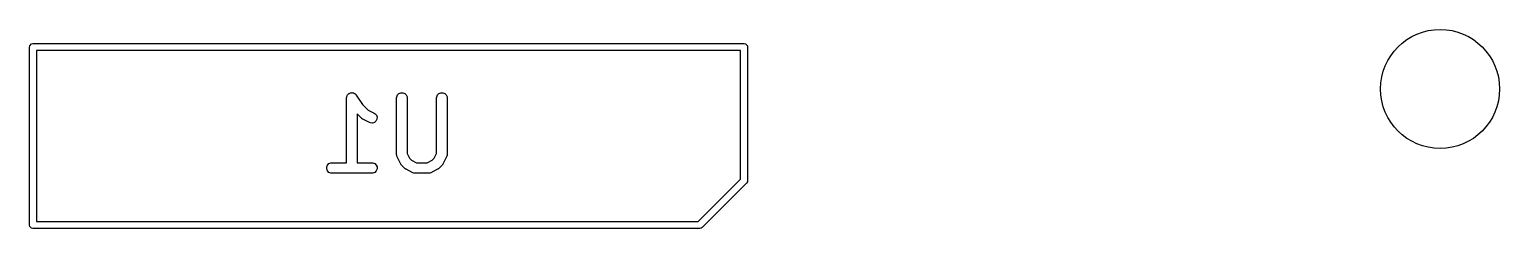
# Model space of a CAD drawing. Header units: inches. Extents: x 1.01 to 7.41, y -5.29 to -1.05.
# Drawn here: x 2.533 to 3.36, y -3.039 to -2.927 of the extents above; entities that cross this region are included whole.
import ezdxf

# ---------------------------------------------------------------- set-up
doc = ezdxf.new("R2010")
doc.units = ezdxf.units.IN
doc.header["$MEASUREMENT"] = 0
doc.layers.add('BLACK', color=250, linetype='CONTINUOUS')

msp = doc.modelspace()

# ---------------------------------------------------------------- linework, layer by layer
at = {"layer": 'BLACK', "linetype": 'CONTINUOUS'}
for p, q in [((2.53354, -2.93636), (2.5346, -2.9353)), ((2.5346, -2.9353), (2.53535, -2.93515)), ((2.53535, -2.93515), (2.93535, -2.93515)), ((2.93535, -2.93515), (2.93611, -2.9353)), ((2.93611, -2.9353), (2.93717, -2.93636)), ((2.53339, -2.93712), (2.53354, -2.93636)), ((2.53339, -3.03712), (2.53339, -2.93712)), ((2.53732, -2.93909), (2.53732, -3.03515)), ((2.93339, -2.93909), (2.53732, -2.93909)), ((2.93339, -3.0113), (2.93339, -2.93909)), ((2.93717, -2.93636), (2.93732, -2.93712)), ((2.93732, -2.93712), (2.93732, -3.01212)), ((2.71178, -2.96565), (2.71184, -2.96508)), ((2.71178, -3.00207), (2.71178, -2.96565)), ((2.71178, -2.96565), (2.71178, -2.96565)), ((2.71178, -2.96565), (2.71178, -2.96565)), ((2.71178, -2.96565), (2.71178, -2.96565)), ((2.71184, -2.96508), (2.71195, -2.96481)), ((2.71195, -2.96481), (2.71201, -2.96452)), ((2.71201, -2.96452), (2.71217, -2.96428)), ((2.71217, -2.96428), (2.71228, -2.96401)), ((2.71228, -2.96401), (2.71248, -2.96381)), ((2.71248, -2.96381), (2.71265, -2.96356)), ((2.71265, -2.96356), (2.71289, -2.9634)), ((2.71289, -2.9634), (2.71309, -2.9632)), ((2.71309, -2.9632), (2.71336, -2.96309)), ((2.71336, -2.96309), (2.7136, -2.96293)), ((2.7136, -2.96293), (2.71389, -2.96287)), ((2.71389, -2.96287), (2.71416, -2.96276)), ((2.71416, -2.96276), (2.71445, -2.96276)), ((2.71445, -2.96276), (2.71474, -2.9627)), ((2.71474, -2.9627), (2.71502, -2.96276)), ((2.71502, -2.96276), (2.71531, -2.96276)), ((2.71531, -2.96276), (2.71558, -2.96287)), ((2.71558, -2.96287), (2.71586, -2.96293)), ((2.71586, -2.96293), (2.71611, -2.96309)), ((2.71611, -2.96309), (2.71637, -2.9632)), ((2.71637, -2.9632), (2.71658, -2.96341)), ((2.71658, -2.96341), (2.71682, -2.96357)), ((2.71682, -2.96357), (2.71718, -2.96401)), ((2.71718, -2.96401), (2.71719, -2.96401)), ((2.71719, -2.96401), (2.71719, -2.96401)), ((2.71719, -2.96401), (2.71719, -2.96402)), ((2.71719, -2.96402), (2.72078, -2.9694)), ((2.7399, -2.96565), (2.73996, -2.96508)), ((2.7399, -2.99753), (2.7399, -2.96565)), ((2.73996, -2.96508), (2.7404, -2.96401)), ((2.7404, -2.96401), (2.74121, -2.9632)), ((2.74121, -2.9632), (2.74228, -2.96276)), ((2.74228, -2.96276), (2.74343, -2.96276)), ((2.74343, -2.96276), (2.74449, -2.9632)), ((2.74449, -2.9632), (2.74531, -2.96401)), ((2.74531, -2.96401), (2.74575, -2.96508)), ((2.74575, -2.96508), (2.74581, -2.96565)), ((2.74581, -2.96565), (2.74581, -2.99683)), ((2.7624, -2.96565), (2.76245, -2.96508)), ((2.7624, -2.99683), (2.7624, -2.96565)), ((2.76245, -2.96508), (2.7629, -2.96401)), ((2.7629, -2.96401), (2.76371, -2.9632)), ((2.76371, -2.9632), (2.76477, -2.96276)), ((2.76477, -2.96276), (2.76593, -2.96276)), ((2.76593, -2.96276), (2.76699, -2.9632)), ((2.76699, -2.9632), (2.76781, -2.96401)), ((2.76781, -2.96401), (2.76825, -2.96508)), ((2.76825, -2.96508), (2.7683, -2.96565)), ((2.7683, -2.96565), (2.7683, -2.99753)), ((2.72014, -2.97712), (2.71768, -2.97466)), ((2.71768, -2.97466), (2.71768, -3.00207)), ((2.72078, -2.9694), (2.72398, -2.9726)), ((2.72398, -2.9726), (2.7273, -2.97426)), ((2.7273, -2.97426), (2.72779, -2.97457)), ((2.72779, -2.97457), (2.72855, -2.97544)), ((2.72855, -2.97544), (2.72891, -2.97653)), ((2.72891, -2.97653), (2.72883, -2.97768)), ((2.72037, -2.9773), (2.72014, -2.97712)), ((2.72042, -2.97736), (2.72037, -2.9773)), ((2.72051, -2.97742), (2.72042, -2.97736)), ((2.72059, -2.97748), (2.72051, -2.97742)), ((2.72066, -2.97751), (2.72059, -2.97748)), ((2.72091, -2.97767), (2.72066, -2.97751)), ((2.72466, -2.97954), (2.72091, -2.97767)), ((2.7252, -2.97975), (2.72466, -2.97954)), ((2.72635, -2.97983), (2.7252, -2.97975)), ((2.72744, -2.97947), (2.72635, -2.97983)), ((2.72831, -2.97871), (2.72744, -2.97947)), ((2.72883, -2.97768), (2.72831, -2.97871)), ((2.73996, -2.9981), (2.7399, -2.99753)), ((2.74, -2.9982), (2.73996, -2.9981)), ((2.74001, -2.99831), (2.74, -2.9982)), ((2.74021, -2.99885), (2.74001, -2.99831)), ((2.74209, -3.0026), (2.74021, -2.99885)), ((2.74581, -2.99683), (2.74715, -2.99953)), ((2.74715, -2.99953), (2.74835, -3.00072)), ((2.74835, -3.00072), (2.75105, -3.00207)), ((2.75715, -3.00207), (2.75985, -3.00072)), ((2.75985, -3.00072), (2.76105, -2.99953)), ((2.76105, -2.99953), (2.7624, -2.99683)), ((2.76799, -2.99885), (2.76612, -3.0026)), ((2.7682, -2.99831), (2.76799, -2.99885)), ((2.76821, -2.9982), (2.7682, -2.99831)), ((2.76825, -2.9981), (2.76821, -2.9982)), ((2.7683, -2.99753), (2.76825, -2.9981)), ((2.70059, -3.00445), (2.70103, -3.00338)), ((2.70059, -3.0056), (2.70059, -3.00445)), ((2.70103, -3.00666), (2.70059, -3.0056)), ((2.70103, -3.00338), (2.70184, -3.00257)), ((2.70184, -3.00748), (2.70103, -3.00666)), ((2.70184, -3.00257), (2.70291, -3.00213)), ((2.70291, -3.00792), (2.70184, -3.00748)), ((2.70291, -3.00213), (2.70348, -3.00207)), ((2.70348, -3.00798), (2.70291, -3.00792)), ((2.70348, -3.00207), (2.71178, -3.00207)), ((2.72598, -3.00798), (2.70348, -3.00798)), ((2.71768, -3.00207), (2.72598, -3.00207)), ((2.72598, -3.00207), (2.72656, -3.00213)), ((2.72656, -3.00792), (2.72598, -3.00798)), ((2.72656, -3.00213), (2.72762, -3.00257)), ((2.72762, -3.00748), (2.72656, -3.00792)), ((2.72762, -3.00257), (2.72844, -3.00338)), ((2.72844, -3.00666), (2.72762, -3.00748)), ((2.72844, -3.00338), (2.72888, -3.00445)), ((2.72888, -3.0056), (2.72844, -3.00666)), ((2.72888, -3.00445), (2.72888, -3.0056)), ((2.74224, -3.00284), (2.74209, -3.0026)), ((2.74227, -3.00292), (2.74224, -3.00284)), ((2.74234, -3.003), (2.74227, -3.00292)), ((2.7424, -3.00309), (2.74234, -3.003)), ((2.74245, -3.00314), (2.7424, -3.00309)), ((2.74264, -3.00336), (2.74245, -3.00314)), ((2.74451, -3.00524), (2.74264, -3.00336)), ((2.74474, -3.00542), (2.74451, -3.00524)), ((2.74479, -3.00548), (2.74474, -3.00542)), ((2.74488, -3.00554), (2.74479, -3.00548)), ((2.74496, -3.0056), (2.74488, -3.00554)), ((2.74503, -3.00563), (2.74496, -3.0056)), ((2.74528, -3.00579), (2.74503, -3.00563)), ((2.74903, -3.00767), (2.74528, -3.00579)), ((2.74957, -3.00787), (2.74903, -3.00767)), ((2.74968, -3.00788), (2.74957, -3.00787)), ((2.74978, -3.00792), (2.74968, -3.00788)), ((2.75035, -3.00798), (2.74978, -3.00792)), ((2.75785, -3.00798), (2.75035, -3.00798)), ((2.75105, -3.00207), (2.75715, -3.00207)), ((2.75843, -3.00792), (2.75785, -3.00798)), ((2.75853, -3.00788), (2.75843, -3.00792)), ((2.75863, -3.00787), (2.75853, -3.00788)), ((2.75917, -3.00767), (2.75863, -3.00787)), ((2.76292, -3.00579), (2.75917, -3.00767)), ((2.76317, -3.00563), (2.76292, -3.00579)), ((2.76324, -3.0056), (2.76317, -3.00563)), ((2.76332, -3.00554), (2.76324, -3.0056)), ((2.76341, -3.00548), (2.76332, -3.00554)), ((2.76346, -3.00542), (2.76341, -3.00548)), ((2.76369, -3.00524), (2.76346, -3.00542)), ((2.76556, -3.00336), (2.76369, -3.00524)), ((2.76575, -3.00314), (2.76556, -3.00336)), ((2.76581, -3.00309), (2.76575, -3.00314)), ((2.76586, -3.003), (2.76581, -3.00309)), ((2.76593, -3.00292), (2.76586, -3.003)), ((2.76596, -3.00284), (2.76593, -3.00292)), ((2.76612, -3.0026), (2.76596, -3.00284)), ((2.90954, -3.03515), (2.93339, -3.0113)), ((2.93675, -3.01351), (2.91175, -3.03851)), ((2.93717, -3.01287), (2.93675, -3.01351)), ((2.93732, -3.01212), (2.93717, -3.01287)), ((2.53354, -3.03787), (2.53339, -3.03712)), ((2.5346, -3.03894), (2.53354, -3.03787)), ((2.53535, -3.03909), (2.5346, -3.03894)), ((2.91035, -3.03909), (2.53535, -3.03909)), ((2.53732, -3.03515), (2.90954, -3.03515)), ((2.91111, -3.03894), (2.91035, -3.03909)), ((2.91175, -3.03851), (2.91111, -3.03894))]:
    msp.add_line(p, q, dxfattribs=at)
at = {"layer": 'BLACK'}
msp.add_circle((3.32677, -2.96063), 0.03346, dxfattribs=at)
msp.add_circle((3.32677, -2.96063), 0.03346, dxfattribs=at)

doc.saveas('drawing.dxf')
